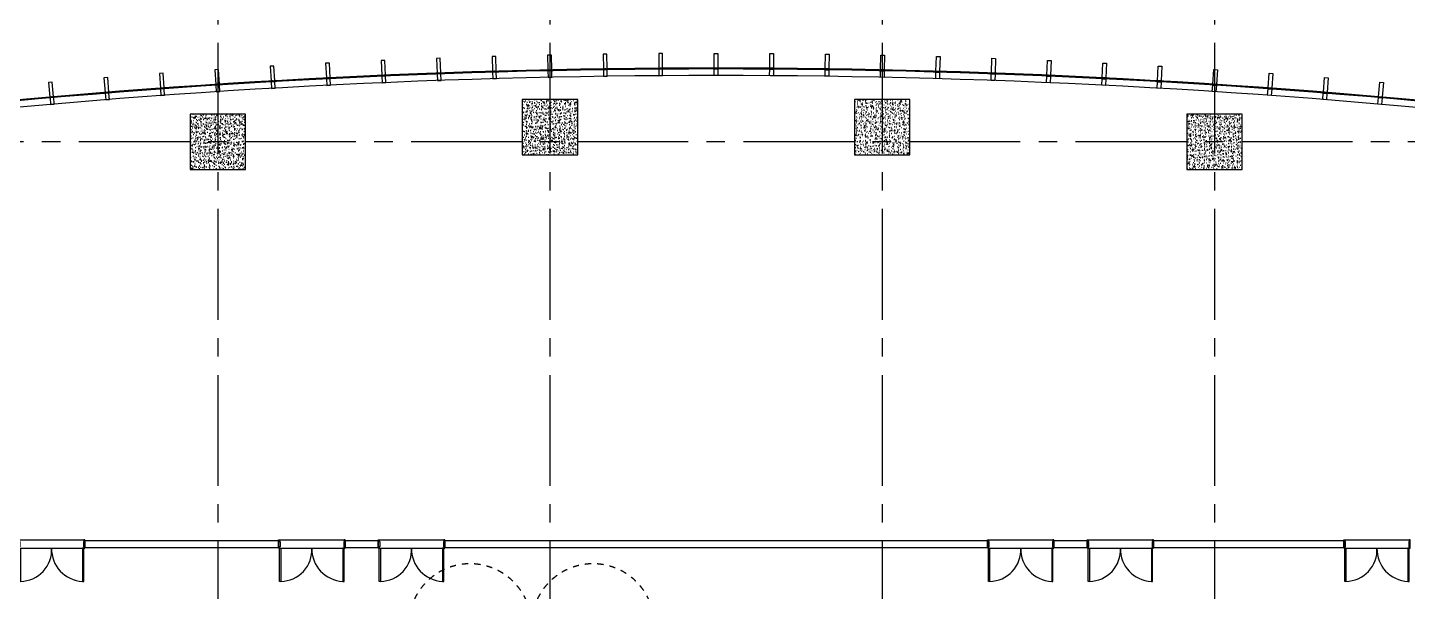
# Model space of a CAD drawing. Header units: millimetres. Extents: x 10000 to 302800, y 6800 to 229018.
# Drawn here: x 89178 to 126553, y 189154 to 204436 of the extents above; entities that cross this region are included whole.
import ezdxf

# ---------------------------------------------------------------- set-up
doc = ezdxf.new("R2010")
doc.units = ezdxf.units.MM
doc.header["$LTSCALE"] = 400
doc.header["$MEASUREMENT"] = 0
doc.linetypes.add('X-F_Exit_7F~20F$0$18$0$STYLE_19', pattern=[0.83328, 0.41656, -0.41672])
doc.linetypes.add('X-GRID_5~ROOF$0$CENTER2', pattern=[1.125, 0.75, -0.125, 0.125, -0.125])
doc.layers.get('0').update_dxf_attribs({"linetype": 'CONTINUOUS'})
for name, color, linetype in [('A-DIM1', 7, 'CONTINUOUS'), ('X-COL-8F$0$A-COL', 2, 'CONTINUOUS'), ('X-COL-8F$0$A-HAT', 252, 'CONTINUOUS'), ('X-EXT_8F$0$A-ELES', 252, 'CONTINUOUS'), ('X-EXT_8F$0$A-WIN', 6, 'CONTINUOUS'), ('X-F_Exit_7F~20F$0$A-FSD', 4, 'CONTINUOUS'), ('X-frame Office 5~34F$0$A-WINF', 4, 'CONTINUOUS'), ('X-GRID_5~ROOF$0$A-CEN1', 1, 'X-GRID_5~ROOF$0$CENTER2'), ('X-INT-OFFICE-6~20F$0$A-DOOR', 4, 'CONTINUOUS'), ('X-INT-OFFICE-6~20F$0$A-DOORF', 9, 'CONTINUOUS'), ('X-INT-OFFICE-6~20F$0$A-ELE4', 8, 'CONTINUOUS'), ('X-INT-OFFICE-6~20F$0$A-WALD', 7, 'CONTINUOUS')]:
    doc.layers.add(name, color=color, linetype=linetype)

# ---------------------------------------------------------------- blocks, each defined once
blk = doc.blocks.new('X-COL-8F$0$1500X1500_8~10F_C1A')
at = {"layer": 'X-COL-8F$0$A-HAT'}
h = blk.add_hatch(dxfattribs=at)
h.set_pattern_fill('AR-CONC', color=256)
h.set_pattern_definition([(50, (-89548.82, -105871.2), (182.18467, -15.93909), [19.05, -209.55]), (355, (-89548.82, -105871.2), (-35.24283, 191.05664), [15.24, -167.64]), (100.451, (-89533.63, -105872.53), (146.9425, 175.11669), [16.19, -178.09]), (46.1842, (-89548.82, -105820.4), (271.07904, -42.04233), [28.575, -314.325]), (96.6356, (-89526.23, -105823.9), (237.40423, 247.42556), [24.285, -267.135]), (351.184, (-89548.82, -105820.4), (237.4046, 247.4251), [22.86, -251.46]), (21, (-89523.42, -105833.1), (151.61488, -102.26552), [19.05, -209.55]), (326, (-89523.42, -105833.1), (61.80203, 184.18797), [15.24, -167.64]), (71.4514, (-89510.78, -105841.63), (213.4165, 81.92286), [16.19, -178.09]), (37.5, (-89548.817, -105871.206), (3.088603, 84.55504), [0, -165.608, 0, -170.18, 0, -168.275]), (7.5, (-89548.82, -105871.21), (66.81966, 100.180575), [0, -97.028, 0, -161.798, 0, -64.135]), (327.5, (-89605.46, -105871.206), (135.590595, -5.728744), [0, -63.5, 0, -198.12, 0, -262.89]), (317.5, (-89630.86, -105871.21), (148.12918, 25.42649), [0, -82.55, 0, -131.572, 0, -186.69])])
h.paths.add_polyline_path([(-750, -750), (750, -750), (750, 750), (-750, 750)])
at = {"layer": 'X-COL-8F$0$A-COL'}
blk.add_lwpolyline([(-750, -750), (750, -750), (750, 750), (-750, 750)], close=True, dxfattribs=at)
blk = doc.blocks.new('X-COL-8F')
at = {"layer": 'X-COL-8F$0$A-COL'}
for p in [(98549, 106271), (107549, 106271), (89549, 105871), (116549, 105871)]:
    blk.add_blockref('X-COL-8F$0$1500X1500_8~10F_C1A', p, dxfattribs=at)
blk = doc.blocks.new('*U337')
at = {"layer": 'X-frame Office 5~34F$0$A-WINF'}
for p, q in [((-50, 176), (-50, 0)), ((50, 176), (-50, 176)), ((-50, 0), (50, 0)), ((11.5, 200), (-11.5, 200)), ((-11.5, 176), (-11.5, 200)), ((11.5, 176), (11.5, 200)), ((50, 0), (50, 176))]:
    blk.add_line(p, q, dxfattribs=at)
blk.add_lwpolyline([(-50, 200), (50, 200), (50, 600), (-50, 600)], close=True, dxfattribs=at)
blk = doc.blocks.new('X-frame Office 5~34F')
at = {"layer": 'X-frame Office 5~34F$0$A-WINF'}
for p, rotation in [((94052, 107476), 2.481530392772068), ((95550, 107536), 2.067941993976854), ((97050, 107585), 1.654353595181744), ((98549, 107622), 1.240765196386558), ((100049, 107650), 0.8271767975914481), ((101549, 107666), 0.4135883987962364), ((88062, 107130), 4.13588398795276), ((89558, 107233), 3.722295589157574), ((91055, 107325), 3.308707190362514), ((92553, 107406), 2.895118791567326), ((85071, 106892), 4.963060785542976), ((86566, 107016), 4.549472386747717)]:
    blk.add_blockref('*U337', p, dxfattribs=dict(at, rotation=rotation))
at = {"layer": 'X-frame Office 5~34F$0$A-WINF', "xscale": -1}
blk.add_blockref('*U337', (103049, 107671), dxfattribs=at)
at = {"layer": 'X-frame Office 5~34F$0$A-WINF'}
for p, xscale, rotation in [((104549, 107666), -1, 359.5864116012038), ((106049, 107650), -0.9999999999999993, 359.1728232024086), ((107548, 107622), -1, 358.7592348036134), ((109048, 107585), -1, 358.3456464048182), ((110547, 107536), -1, 357.9320580060232), ((112046, 107476), -0.9999999999999993, 357.5184696072279), ((113544, 107406), -0.9999999999999993, 357.1048812084327), ((115042, 107325), -1, 356.6912928096375), ((116539, 107233), -1, 356.2777044108424), ((118036, 107130), -0.9999999999999993, 355.8641160120472), ((119531, 107016), -1, 355.4505276132522), ((121026, 106892), -1, 355.036939214457)]:
    blk.add_blockref('*U337', p, dxfattribs=dict(at, xscale=xscale, rotation=rotation))
blk = doc.blocks.new('X-EXT_8F')
at = {"layer": 'X-EXT_8F$0$A-ELES', "ltscale": 10}
blk.add_lwpolyline([(132549, 86571, 0.031644), (131615, 101311, 0.345625), (126516, 106342, 0.056648), (79581, 106342, 0.345625), (74483, 101311, 0.031644), (73549, 86571, 0.031644), (74483, 71832, 0.345625), (79581, 66801, 0.056648), (126516, 66801, 0.345625), (131615, 71832, 0.031644)], format="xyb", close=True, dxfattribs=at)
at = {"layer": 'X-EXT_8F$0$A-WIN'}
for points in [[(132749, 86571, 0.031644), (131813, 101336, 0.345625), (126539, 106541, 0.056648), (79559, 106541, 0.345625), (74284, 101336, 0.031644), (73349, 86571, 0.031644), (74284, 71806, 0.345625), (79559, 66602, 0.056648), (126539, 66602, 0.345625), (131813, 71806, 0.031644)], [(132725, 86571, 0.031644), (131790, 101333, 0.345625), (126536, 106517, 0.056648), (79561, 106517, 0.345625), (74308, 101333, 0.031644), (73373, 86571, 0.031644), (74308, 71809, 0.345625), (79561, 66626, 0.056648), (126536, 66626, 0.345625), (131790, 71809, 0.031644)]]:
    blk.add_lwpolyline(points, format="xyb", close=True, dxfattribs=at)
blk.add_blockref('X-frame Office 5~34F', (0, 0))
blk = doc.blocks.new('X-F_Exit_7F~20F')
at = {"layer": 'X-F_Exit_7F~20F$0$A-FSD', "linetype": 'X-F_Exit_7F~20F$0$18$0$STYLE_19'}
for centre, start, end in [((96384, 92771), 359.9934, 180.0064), ((99714, 92771), 359.9936, 180.0066)]:
    blk.add_arc(centre, 1665, start, end, dxfattribs=at)
blk = doc.blocks.new('X-GRID_5~ROOF')
at = {"layer": 'X-GRID_5~ROOF$0$A-CEN1', "ltscale": 10}
for p, q in [((89549, 117553), (89549, 58621)), ((98549, 117553), (98549, 58621)), ((107549, 117553), (107549, 58621)), ((116549, 117553), (116549, 58621))]:
    blk.add_line(p, q, dxfattribs=at)
blk.add_lwpolyline([(138288, 105871), (55382, 105871)], dxfattribs=at)
blk = doc.blocks.new('X-INT-OFFICE-6~20F$0$DOOR_2400')
at = {"layer": 'X-INT-OFFICE-6~20F$0$A-DOOR'}
for points in [[(41794, 101558), (41794, 101523), (41844, 101523), (41844, 101508), (42038, 101508), (42038, 101523), (42088, 101523), (42088, 101558)], [(42088, 101523), (42088, 101478), (43288, 101478), (43288, 101523)], [(41794, 99158), (41794, 99193), (41844, 99193), (41844, 99208), (42038, 99208), (42038, 99193), (42088, 99193), (42088, 99158)], [(42088, 99193), (42088, 99238), (43288, 99238), (43288, 99193)]]:
    blk.add_lwpolyline(points, close=True, dxfattribs=at)
at = {"layer": 'X-INT-OFFICE-6~20F$0$A-DOORF'}
for centre, radius, start, end in [((42121, 101526), 1168, 268.3863, 357.6653), ((42157, 99230), 1131, 0.4286, 93.5198)]:
    blk.add_arc(centre, radius, start, end, dxfattribs=at)
at = {"layer": 'X-INT-OFFICE-6~20F$0$A-ELE4'}
for p, q in [((41794, 99193), (41794, 101523)), ((42088, 99193), (42088, 101523))]:
    blk.add_line(p, q, dxfattribs=at)
blk = doc.blocks.new('X-INT-OFFICE-6~20F')
at = {"layer": 'X-INT-OFFICE-6~20F$0$A-WALD'}
for p, q in [((85949, 95071), (91199, 95071)), ((85949, 95071), (85949, 94871)), ((91199, 95081), (91199, 94881)), ((92999, 95071), (93899, 95071)), ((92999, 95071), (92999, 94871)), ((93899, 95081), (93899, 94881)), ((95699, 95071), (110399, 95071)), ((95699, 95071), (95699, 94871)), ((110399, 95081), (110399, 94881)), ((112199, 95071), (113099, 95071)), ((112199, 95071), (112199, 94871)), ((113099, 95081), (113099, 94881)), ((114899, 95071), (120049, 95071)), ((114899, 95071), (114899, 94871)), ((120049, 95071), (120049, 94871)), ((91199, 94871), (85949, 94871)), ((93899, 94871), (92999, 94871)), ((110399, 94871), (95699, 94871)), ((113099, 94871), (112199, 94871)), ((120049, 94871), (114899, 94871))]:
    blk.add_line(p, q, dxfattribs=at)
at = {"xscale": 0.7499999999999954, "yscale": 0.7499999999999954, "zscale": 0.7499999999999954, "rotation": 270}
for p in [(9780, 126427), (16830, 126427), (19530, 126427), (36030, 126427), (38730, 126427), (45680, 126427)]:
    blk.add_blockref('X-INT-OFFICE-6~20F$0$DOOR_2400', p, dxfattribs=at)
blk = doc.blocks.new('X-BASE-8F')
for name in ['X-GRID_5~ROOF', 'X-EXT_8F', 'X-COL-8F', 'X-F_Exit_7F~20F']:
    blk.add_blockref(name, (0, 0))
blk.add_blockref('X-INT-OFFICE-6~20F', (0, 0))

msp = doc.modelspace()

# ---------------------------------------------------------------- block references
at = {"layer": 'A-DIM1'}
msp.add_blockref('X-BASE-8F', (4779, 95466), dxfattribs=at)

doc.saveas('drawing.dxf')
